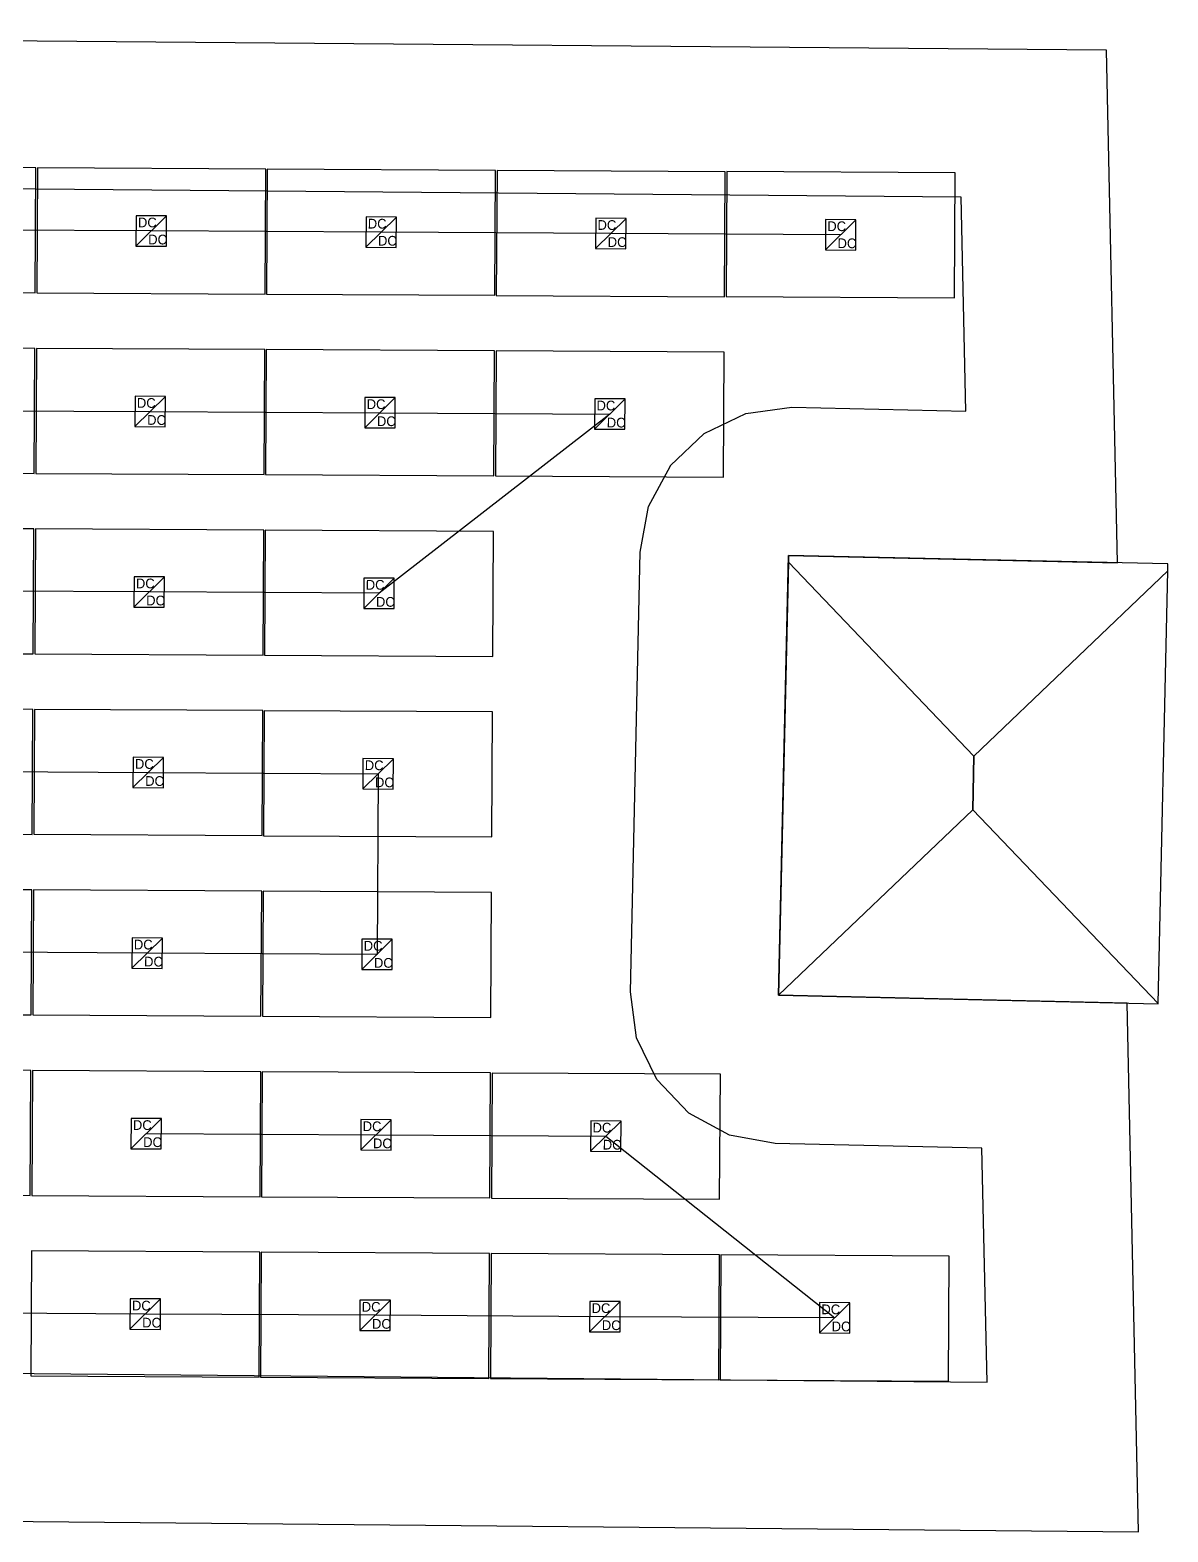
# Model space of a CAD drawing. Header units: feet. Extents: x -13.4 to 53.4, y -30.2 to 18.8.
# Drawn here: x 22.72 to 53.45, y -21.77 to 18.8 of the extents above; entities that cross this region are included whole.
import ezdxf

# ---------------------------------------------------------------- set-up
doc = ezdxf.new("R2010")
doc.units = ezdxf.units.FT
for name, color, linetype in [('Buildings', 7, 'CONTINUOUS'), ('Modules', 7, 'CONTINUOUS'), ('Setbacks', 7, 'CONTINUOUS'), ('Strings', 7, 'CONTINUOUS')]:
    doc.layers.add(name, color=color, linetype=linetype)

msp = doc.modelspace()

# ---------------------------------------------------------------- linework, layer by layer
at = {"layer": 'Buildings', "color": 252}
for p, q in [((51.784, 18.255), (-12.27, 18.799)), ((52.085, 4.406), (51.784, 18.255)), ((42.933, -7.274), (43.2, 4.606)), ((43.2, 4.606), (43.196, 4.428)), ((43.2, 4.606), (52.085, 4.406)), ((53.448, 4.376), (43.2, 4.606)), ((43.196, 4.428), (42.933, -7.274)), ((43.196, 4.428), (48.208, -0.814)), ((48.208, -0.814), (43.196, 4.428)), ((48.208, -0.814), (53.444, 4.192)), ((53.444, 4.192), (48.208, -0.814)), ((53.181, -7.498), (53.444, 4.192)), ((53.444, 4.192), (53.448, 4.376)), ((48.175, -2.263), (48.208, -0.814)), ((48.208, -0.814), (48.175, -2.263)), ((48.175, -2.263), (42.933, -7.274)), ((42.933, -7.274), (48.175, -2.263)), ((53.181, -7.498), (48.175, -2.263)), ((48.175, -2.263), (53.181, -7.498)), ((52.344, -7.486), (42.933, -7.274)), ((42.933, -7.274), (53.18, -7.505)), ((52.654, -21.772), (52.344, -7.486)), ((53.18, -7.505), (53.181, -7.498)), ((-6.389, -21.219), (52.654, -21.772))]:
    msp.add_line(p, q, dxfattribs=at)
at = {"layer": 'Modules', "color": 254}
for p, q in [((22.877, 15.078), (16.712, 15.113)), ((22.858, 11.702), (22.877, 15.078)), ((22.919, 15.076), (22.9, 11.7)), ((29.083, 15.042), (22.919, 15.076)), ((29.065, 11.666), (29.083, 15.042)), ((29.125, 15.043), (29.107, 11.667)), ((35.29, 15.009), (29.125, 15.043)), ((35.271, 11.633), (35.29, 15.009)), ((35.329, 15.007), (35.31, 11.63)), ((41.494, 14.972), (35.329, 15.007)), ((41.475, 11.596), (41.494, 14.972)), ((41.536, 14.974), (41.517, 11.597)), ((47.7, 14.94), (41.536, 14.974)), ((47.681, 11.563), (47.7, 14.94)), ((25.584, 13.783), (25.579, 12.963)), ((25.579, 12.963), (26.404, 13.779)), ((26.404, 13.779), (25.584, 13.783)), ((26.4, 12.958), (26.404, 13.779)), ((31.791, 13.75), (31.786, 12.93)), ((31.786, 12.93), (32.611, 13.746)), ((32.611, 13.746), (31.791, 13.75)), ((32.606, 12.926), (32.611, 13.746)), ((37.994, 13.714), (37.99, 12.894)), ((37.99, 12.894), (38.814, 13.709)), ((38.814, 13.709), (37.994, 13.714)), ((38.81, 12.889), (38.814, 13.709)), ((44.201, 13.681), (44.196, 12.861)), ((44.196, 12.861), (45.021, 13.676)), ((45.021, 13.676), (44.201, 13.681)), ((45.016, 12.856), (45.021, 13.676)), ((25.579, 12.963), (26.4, 12.958)), ((31.786, 12.93), (32.606, 12.926)), ((37.99, 12.894), (38.81, 12.889)), ((44.196, 12.861), (45.016, 12.856)), ((16.694, 11.736), (22.858, 11.702)), ((22.9, 11.7), (29.065, 11.666)), ((29.107, 11.667), (35.271, 11.633)), ((35.31, 11.63), (41.475, 11.596)), ((41.517, 11.597), (47.681, 11.563)), ((22.848, 10.199), (16.683, 10.233)), ((22.829, 6.823), (22.848, 10.199)), ((22.89, 10.2), (22.871, 6.824)), ((29.054, 10.166), (22.89, 10.2)), ((29.036, 6.79), (29.054, 10.166)), ((29.096, 10.167), (29.078, 6.791)), ((35.261, 10.133), (29.096, 10.167)), ((35.242, 6.757), (35.261, 10.133)), ((35.303, 10.131), (35.284, 6.755)), ((41.467, 10.097), (35.303, 10.131)), ((41.449, 6.72), (41.467, 10.097)), ((25.555, 8.907), (25.55, 8.087)), ((25.55, 8.087), (26.375, 8.903)), ((26.375, 8.903), (25.555, 8.907)), ((26.371, 8.083), (26.375, 8.903)), ((31.761, 8.875), (31.757, 8.054)), ((31.757, 8.054), (32.582, 8.87)), ((32.582, 8.87), (31.761, 8.875)), ((32.577, 8.05), (32.582, 8.87)), ((37.968, 8.838), (37.963, 8.018)), ((37.963, 8.018), (38.788, 8.833)), ((38.788, 8.833), (37.968, 8.838)), ((38.784, 8.013), (38.788, 8.833)), ((25.55, 8.087), (26.371, 8.083)), ((31.757, 8.054), (32.577, 8.05)), ((37.963, 8.018), (38.784, 8.013)), ((16.665, 6.857), (22.829, 6.823)), ((22.871, 6.824), (29.036, 6.79)), ((29.078, 6.791), (35.242, 6.757)), ((35.284, 6.755), (41.449, 6.72)), ((22.822, 5.323), (16.657, 5.357)), ((22.803, 1.947), (22.822, 5.323)), ((22.864, 5.325), (22.845, 1.948)), ((29.028, 5.29), (22.864, 5.325)), ((29.01, 1.914), (29.028, 5.29)), ((29.07, 5.288), (29.051, 1.912)), ((35.235, 5.254), (29.07, 5.288)), ((35.216, 1.878), (35.235, 5.254)), ((25.529, 4.032), (25.524, 3.212)), ((25.524, 3.212), (26.349, 4.027)), ((26.349, 4.027), (25.529, 4.032)), ((26.344, 3.207), (26.349, 4.027)), ((31.735, 3.995), (31.731, 3.175)), ((31.731, 3.175), (32.555, 3.991)), ((32.555, 3.991), (31.735, 3.995)), ((32.551, 3.17), (32.555, 3.991)), ((25.524, 3.212), (26.344, 3.207)), ((31.731, 3.175), (32.551, 3.17)), ((16.638, 1.981), (22.803, 1.947)), ((22.845, 1.948), (29.01, 1.914)), ((29.051, 1.912), (35.216, 1.878)), ((22.796, 0.448), (16.631, 0.482)), ((22.777, -2.929), (22.796, 0.448)), ((22.837, 0.449), (22.819, -2.927)), ((29.002, 0.415), (22.837, 0.449)), ((28.983, -2.962), (29.002, 0.415)), ((29.044, 0.412), (29.025, -2.964)), ((35.209, 0.378), (29.044, 0.412)), ((35.19, -2.998), (35.209, 0.378)), ((25.503, -0.844), (25.498, -1.664)), ((25.498, -1.664), (26.323, -0.849)), ((26.323, -0.849), (25.503, -0.844)), ((26.318, -1.669), (26.323, -0.849)), ((31.709, -0.881), (31.705, -1.701)), ((31.705, -1.701), (32.529, -0.885)), ((32.529, -0.885), (31.709, -0.881)), ((32.525, -1.705), (32.529, -0.885)), ((25.498, -1.664), (26.318, -1.669)), ((31.705, -1.701), (32.525, -1.705)), ((16.612, -2.895), (22.777, -2.929)), ((22.819, -2.927), (28.983, -2.962)), ((29.025, -2.964), (35.19, -2.998)), ((22.769, -4.428), (16.605, -4.394)), ((22.751, -7.804), (22.769, -4.428)), ((22.808, -4.43), (22.79, -7.807)), ((28.973, -4.465), (22.808, -4.43)), ((28.954, -7.841), (28.973, -4.465)), ((29.015, -4.463), (28.996, -7.84)), ((35.18, -4.497), (29.015, -4.463)), ((35.161, -7.874), (35.18, -4.497)), ((25.474, -5.723), (25.469, -6.544)), ((25.469, -6.544), (26.294, -5.728)), ((26.294, -5.728), (25.474, -5.723)), ((26.289, -6.548), (26.294, -5.728)), ((31.68, -5.756), (31.676, -6.576)), ((31.676, -6.576), (32.5, -5.761)), ((32.5, -5.761), (31.68, -5.756)), ((32.496, -6.581), (32.5, -5.761)), ((25.469, -6.544), (26.289, -6.548)), ((31.676, -6.576), (32.496, -6.581)), ((16.586, -7.77), (22.751, -7.804)), ((22.79, -7.807), (28.954, -7.841)), ((28.996, -7.84), (35.161, -7.874)), ((22.74, -9.304), (16.576, -9.27)), ((22.722, -12.68), (22.74, -9.304)), ((22.782, -9.306), (22.764, -12.683)), ((28.947, -9.34), (22.782, -9.306)), ((28.928, -12.717), (28.947, -9.34)), ((28.989, -9.339), (28.97, -12.715)), ((35.153, -9.373), (28.989, -9.339)), ((35.135, -12.75), (35.153, -9.373)), ((35.195, -9.376), (35.177, -12.752)), ((41.36, -9.41), (35.195, -9.376)), ((41.341, -12.786), (41.36, -9.41)), ((25.447, -10.599), (25.443, -11.419)), ((25.443, -11.419), (26.268, -10.604)), ((26.268, -10.604), (25.447, -10.599)), ((26.263, -11.424), (26.268, -10.604)), ((31.654, -10.632), (31.649, -11.452)), ((31.649, -11.452), (32.474, -10.636)), ((32.474, -10.636), (31.654, -10.632)), ((32.47, -11.457), (32.474, -10.636)), ((37.86, -10.668), (37.856, -11.489)), ((37.856, -11.489), (38.681, -10.673)), ((38.681, -10.673), (37.86, -10.668)), ((38.676, -11.493), (38.681, -10.673)), ((25.443, -11.419), (26.263, -11.424)), ((31.649, -11.452), (32.47, -11.457)), ((37.856, -11.489), (38.676, -11.493)), ((16.557, -12.646), (22.722, -12.68)), ((22.764, -12.683), (28.928, -12.717)), ((28.97, -12.715), (35.135, -12.75)), ((35.177, -12.752), (41.341, -12.786)), ((22.756, -14.182), (22.737, -17.558)), ((28.921, -14.216), (22.756, -14.182)), ((28.902, -17.592), (28.921, -14.216)), ((28.963, -14.215), (28.944, -17.591)), ((35.127, -14.249), (28.963, -14.215)), ((35.109, -17.625), (35.127, -14.249)), ((35.169, -14.251), (35.15, -17.628)), ((41.334, -14.285), (35.169, -14.251)), ((41.315, -17.662), (41.334, -14.285)), ((41.376, -14.284), (41.357, -17.661)), ((47.54, -14.318), (41.376, -14.284)), ((47.522, -17.695), (47.54, -14.318)), ((25.421, -15.475), (25.417, -16.295)), ((25.417, -16.295), (26.241, -15.479)), ((26.241, -15.479), (25.421, -15.475)), ((26.237, -16.3), (26.241, -15.479)), ((31.628, -15.508), (31.623, -16.328)), ((31.623, -16.328), (32.448, -15.512)), ((32.448, -15.512), (31.628, -15.508)), ((32.443, -16.332), (32.448, -15.512)), ((37.834, -15.544), (37.83, -16.364)), ((37.83, -16.364), (38.654, -15.549)), ((38.654, -15.549), (37.834, -15.544)), ((38.65, -16.369), (38.654, -15.549)), ((44.041, -15.577), (44.036, -16.397)), ((44.036, -16.397), (44.861, -15.582)), ((44.861, -15.582), (44.041, -15.577)), ((44.856, -16.402), (44.861, -15.582)), ((25.417, -16.295), (26.237, -16.3)), ((31.623, -16.328), (32.443, -16.332)), ((37.83, -16.364), (38.65, -16.369)), ((44.036, -16.397), (44.856, -16.402)), ((22.737, -17.558), (28.902, -17.592)), ((28.944, -17.591), (35.109, -17.625)), ((35.15, -17.628), (41.315, -17.662)), ((41.357, -17.661), (47.522, -17.695))]:
    msp.add_line(p, q, dxfattribs=at)
at = {"layer": 'Setbacks', "color": 2}
for p, q in [((47.866, 14.285), (-8.289, 14.762)), ((47.991, 8.503), (47.866, 14.285)), ((42.05, 8.441), (43.29, 8.609)), ((43.29, 8.609), (43.29, 8.609)), ((43.29, 8.609), (47.991, 8.503)), ((40.921, 7.897), (42.049, 8.44)), ((42.049, 8.44), (42.049, 8.441)), ((42.049, 8.441), (42.05, 8.441)), ((40.016, 7.032), (40.92, 7.897)), ((40.92, 7.897), (40.921, 7.897)), ((40.921, 7.897), (40.921, 7.897)), ((39.422, 5.929), (40.015, 7.031)), ((40.015, 7.031), (40.015, 7.032)), ((40.015, 7.032), (40.016, 7.032)), ((39.198, 4.697), (39.422, 5.928)), ((39.422, 5.928), (39.422, 5.929)), ((39.422, 5.929), (39.422, 5.929)), ((38.931, -7.184), (39.198, 4.696)), ((39.198, 4.696), (39.198, 4.697)), ((38.931, -7.185), (38.931, -7.184)), ((39.099, -8.425), (38.931, -7.185)), ((39.099, -8.426), (39.099, -8.425)), ((39.099, -8.425), (39.099, -8.425)), ((39.642, -9.553), (39.099, -8.426)), ((39.642, -9.554), (39.642, -9.553)), ((39.643, -9.554), (39.642, -9.554)), ((40.507, -10.459), (39.643, -9.554)), ((40.508, -10.459), (40.507, -10.459)), ((41.61, -11.052), (40.508, -10.459)), ((40.508, -10.459), (40.508, -10.459)), ((41.611, -11.053), (41.61, -11.052)), ((42.842, -11.276), (41.611, -11.053)), ((41.611, -11.053), (41.611, -11.053)), ((42.843, -11.276), (42.842, -11.276)), ((48.424, -11.402), (42.843, -11.276)), ((48.562, -17.73), (48.424, -11.402)), ((13.941, -17.406), (48.562, -17.73))]:
    msp.add_line(p, q, dxfattribs=at)
at = {"layer": 'Strings', "color": 11}
for p, q in [((25.992, 13.371), (19.785, 13.407)), ((32.198, 13.338), (25.992, 13.371)), ((38.402, 13.301), (32.198, 13.338)), ((44.609, 13.268), (38.402, 13.301)), ((19.756, 8.528), (25.963, 8.495)), ((25.963, 8.495), (32.169, 8.462)), ((38.376, 8.426), (32.143, 3.583)), ((32.169, 8.462), (38.376, 8.426)), ((25.937, 3.619), (19.73, 3.652)), ((32.143, 3.583), (25.937, 3.619)), ((19.704, -1.223), (25.91, -1.256)), ((25.91, -1.256), (32.117, -1.293)), ((32.117, -1.293), (32.088, -6.169)), ((25.881, -6.136), (19.678, -6.099)), ((32.088, -6.169), (25.881, -6.136)), ((25.855, -11.011), (32.062, -11.044)), ((32.062, -11.044), (38.268, -11.081)), ((38.268, -11.081), (44.449, -15.989)), ((25.829, -15.887), (19.623, -15.854)), ((32.036, -15.92), (25.829, -15.887)), ((38.242, -15.957), (32.036, -15.92)), ((44.449, -15.989), (38.242, -15.957))]:
    msp.add_line(p, q, dxfattribs=at)

# ---------------------------------------------------------------- texts
at = {"layer": 'Modules'}
for p in [(25.631, 13.471), (31.838, 13.438), (38.042, 13.402), (44.248, 13.369), (25.908, 13.01), (32.114, 12.977), (38.318, 12.941), (44.524, 12.908), (25.602, 8.595), (31.809, 8.563), (38.015, 8.526), (25.879, 8.135), (32.085, 8.102), (38.292, 8.065), (25.576, 3.72), (31.783, 3.683), (25.853, 3.259), (32.059, 3.222), (25.55, -1.156), (31.757, -1.192), (25.826, -1.617), (32.033, -1.653), (25.521, -6.035), (31.728, -6.068), (25.797, -6.496), (32.004, -6.529), (25.495, -10.911), (31.701, -10.944), (37.908, -10.98), (25.771, -11.372), (31.978, -11.405), (38.184, -11.441), (25.469, -15.787), (31.675, -15.82), (37.882, -15.856), (44.088, -15.889), (25.745, -16.248), (31.952, -16.28), (38.158, -16.317), (44.365, -16.35)]:
    msp.add_text('DC', height=0.2625, rotation=-0.317, dxfattribs=at).set_placement(p)

doc.saveas('drawing.dxf')
